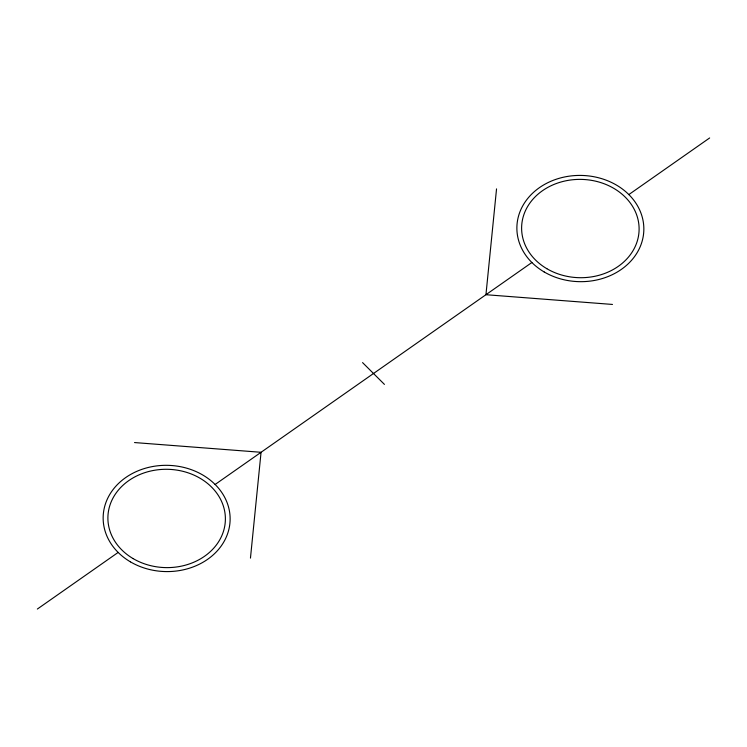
<?xml version="1.0" encoding="UTF-8"?>
<svg xmlns="http://www.w3.org/2000/svg" width="747" height="747" viewBox="0 0 747 747"><rect width="100%" height="100%" fill="white"/><g stroke="black" fill="none" stroke-linecap="round" stroke-linejoin="round"><path stroke-width="1.12" d="M250.46 558.112L261.058 452.29L134.525 442.56M496.54 188.888L485.942 294.71L612.475 304.44M37.35 609.048L118.157 552.425M215.117 484.486L531.883 262.514M628.843 194.575L709.65 137.952M362.566 362.603L384.434 384.397M544.143 271.936A63.495 53.13 1.3 0 0 643.625 233.409A63.495 53.13 1.3 0 0 553.322 180.288A63.495 53.13 1.3 0 0 544.143 271.936M130.417 561.847A63.495 53.13 1.3 0 0 229.908 523.32A63.495 53.13 1.3 0 0 139.596 470.199A63.495 53.13 1.3 0 0 130.417 561.847M546.841 268.696A58.752 49.162 1.3 0 0 638.9 233.045A58.752 49.162 1.3 0 0 555.338 183.893A58.752 49.162 1.3 0 0 546.841 268.696M133.125 558.607A58.752 49.162 1.3 0 0 225.183 522.956A58.752 49.162 1.3 0 0 141.613 473.803A58.752 49.162 1.3 0 0 133.125 558.607"/></g></svg>
